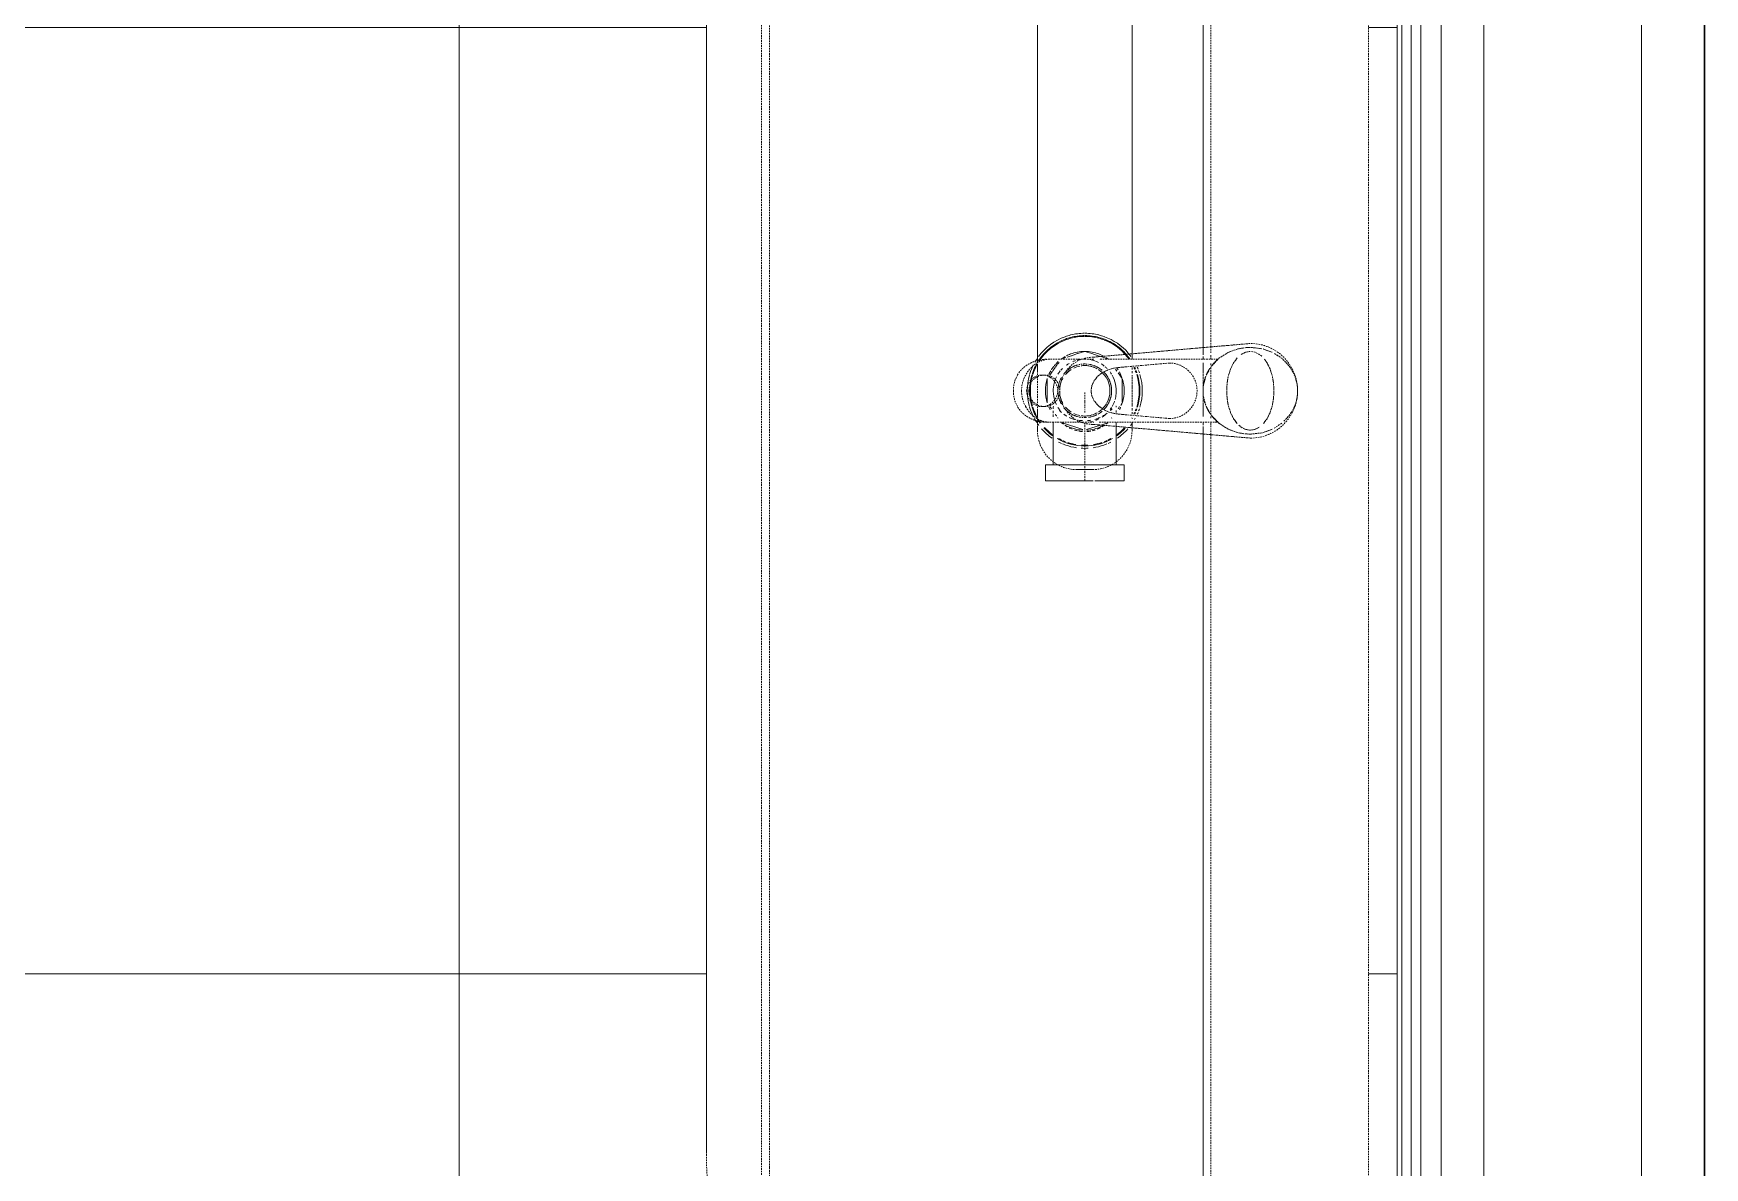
# Model space of a CAD drawing. Header units: millimetres. Extents: x -10915 to 62537, y -37640 to 44223.
# Drawn here: x 40525 to 41585, y 13695 to 14414 of the extents above; entities that cross this region are included whole.
import ezdxf

# ---------------------------------------------------------------- set-up
doc = ezdxf.new("R2010")
doc.units = ezdxf.units.MM
doc.linetypes.add('200_ШТРИХ_ш1п0_6_', pattern=[1.6, 1, -0.6])
for name, color, linetype, lineweight in [('Перекрытие штриховка', 7, 'Continuous', 18), ('Сантехника', 7, 'Continuous', 18), ('Стены внутренние', 7, 'Continuous', 18), ('Стены несущие', 7, 'Continuous', 30), ('Стены отделка', 7, 'Continuous', 30), ('Стены штриховка', 7, 'Continuous', 9)]:
    doc.layers.add(name, color=color, linetype=linetype, lineweight=lineweight)

# ---------------------------------------------------------------- blocks, each defined once
blk = doc.blocks.new('ADSK_Умывальник с 3 смесителемями - Умывальник 2-6172343-План полов 4-го этажа')
at = {"layer": 'Сантехника', "linetype": '200_ШТРИХ_ш1п0_6_'}
for p, q in [((1112.5, 0), (-1112.5, 0)), ((27.4, -105), (472.6, -105)), ((527.4, -105), (1052.5, -105)), ((476.6, -150), (23.4, -150)), ((525, -150), (523.4, -150)), ((550, -185), (550, -175)), ((17.8, -210), (482.2, -210)), ((517.8, -210), (525, -210)), ((992.5, -380), (-992.5, -380)), ((-982.5, -420), (982.5, -420))]:
    blk.add_line(p, q, dxfattribs=at)
at = {"layer": 'Сантехника', "color": 251, "linetype": '200_ШТРИХ_ш1п0_6_', "true_color": 0x666666}
for p, q in [((-1112.5, 0), (1112.5, 0)), ((472.6, -105), (27.4, -105)), ((27.4, -105), (472.6, -105)), ((472.2, -100), (27.8, -100)), ((472.6, -105), (477.2, -105)), ((478.3, -105), (480, -105)), ((520, -105), (521.7, -105)), ((522.7, -105), (527.4, -105)), ((1052.5, -105), (527.4, -105)), ((527.4, -105), (1052.5, -105)), ((701.7, -100), (527.8, -100)), ((1057.5, -100), (702.6, -100)), ((480.2, -150), (476.6, -150)), ((486.5, -150), (485.3, -150)), ((488.9, -150), (487.5, -150)), ((510, -150), (490, -150)), ((512.5, -150), (511.1, -150)), ((514.7, -150), (513.5, -150)), ((523.4, -150), (519.8, -150)), ((483.2, -210), (485, -210)), ((485, -210), (487.3, -210)), ((487.4, -210), (490, -210)), ((490.7, -210), (509.3, -210)), ((510, -210), (512.6, -210)), ((512.7, -210), (515, -210)), ((515, -210), (516.8, -210)), ((-992.5, -380), (992.5, -380)), ((992.5, -380), (-992.5, -380)), ((-997.5, -385), (997.5, -385)), ((982.5, -420), (-982.5, -420))]:
    blk.add_line(p, q, dxfattribs=at)
at = {"layer": 'Сантехника', "color": 253, "linetype": '200_ШТРИХ_ш1п0_6_', "true_color": 0xa3a3a3}
for p, q in [((509.6, -61.1), (513.7, -62.5)), ((513.9, -62.5), (517.7, -64.4)), ((517.7, -64.4), (520.8, -66.7)), ((523.1, -69.3), (524.5, -72.1)), ((524.5, -72.1), (525, -75)), ((513.7, -87.5), (509.6, -88.9)), ((476, -100), (472.2, -100)), ((477.2, -105), (472.6, -105)), ((472.6, -105), (477.2, -105)), ((480, -100), (476.9, -100)), ((480, -105), (478.3, -105)), ((478.3, -105), (480, -105)), ((482.3, -105), (483.5, -105)), ((483.8, -105), (485.5, -105)), ((485.6, -105), (487.6, -105)), ((487.7, -105), (490, -105)), ((490, -105), (510, -105)), ((510, -105), (512.3, -105)), ((512.4, -105), (514.4, -105)), ((514.5, -105), (516.2, -105)), ((523.1, -100), (520, -100)), ((521.7, -105), (520, -105)), ((520, -105), (521.7, -105)), ((527.4, -105), (522.7, -105)), ((522.7, -105), (527.4, -105)), ((527.8, -100), (524, -100)), ((23.4, -150), (476.6, -150)), ((523.4, -150), (525, -150)), ((550, -175), (550, -185)), ((482.2, -210), (17.8, -210)), ((525, -210), (517.8, -210))]:
    blk.add_line(p, q, dxfattribs=at)
at = {"layer": 'Сантехника', "color": 9, "linetype": '200_ШТРИХ_ш1п0_6_', "true_color": 0xc7c7c7}
for p, q in [((513.7, -62.5), (509.6, -61.1)), ((509.6, -88.9), (513.7, -87.5)), ((483.8, -100), (482.3, -100)), ((483.5, -105), (482.3, -105)), ((482.3, -105), (483.5, -105)), ((485.5, -105), (483.8, -105)), ((483.8, -105), (485.5, -105)), ((515.1, -100), (484.9, -100)), ((487.6, -105), (485.6, -105)), ((485.6, -105), (487.6, -105)), ((490, -105), (487.7, -105)), ((487.7, -105), (490, -105)), ((510, -105), (490, -105)), ((490, -105), (510, -105)), ((512.3, -105), (510, -105)), ((510, -105), (512.3, -105)), ((514.4, -105), (512.4, -105)), ((512.4, -105), (514.4, -105)), ((516.2, -105), (514.5, -105)), ((514.5, -105), (516.2, -105)), ((517.4, -100), (516.2, -100)), ((476.6, -150), (480.2, -150)), ((485.3, -150), (486.5, -150)), ((487.5, -150), (488.9, -150)), ((490, -150), (510, -150)), ((511.1, -150), (512.5, -150)), ((513.5, -150), (514.7, -150)), ((519.8, -150), (523.4, -150)), ((535, -180), (557, -180)), ((485, -210), (483.2, -210)), ((487.3, -210), (485, -210)), ((490, -210), (487.4, -210)), ((509.3, -210), (490.7, -210)), ((512.6, -210), (510, -210)), ((515, -210), (512.7, -210)), ((516.8, -210), (515, -210))]:
    blk.add_line(p, q, dxfattribs=at)
at = {"layer": 'Сантехника', "color": 254, "linetype": '200_ШТРИХ_ш1п0_6_', "true_color": 0xdddddd}
for p, q in [((501.1, -180), (506.7, -180)), ((507, -180), (509.8, -180)), ((510, -180), (511.9, -180)), ((512.8, -180), (514.2, -180))]:
    blk.add_line(p, q, dxfattribs=at)
at = {"layer": 'Сантехника', "color": 254, "linetype": '200_ШТРИХ_ш1п0_6_', "true_color": 0xeaeaea}
blk.add_line((520.3, -180), (535, -180), dxfattribs=at)
at = {"layer": 'Сантехника', "color": 253, "linetype": '200_ШТРИХ_ш1п0_6_', "true_color": 0xa3a3a3, "flags": 128}
for points in [[(480, -66), (482.3, -64.4), (486.1, -62.5), (490.4, -61.1)], [(490.9, -61), (495.1, -60.3), (500, -60), (504.9, -60.3), (509.1, -61)], [(475, -74.3), (475.5, -72.1), (476.9, -69.3), (478.1, -67.8)], [(476.9, -80.7), (475.5, -77.9), (475, -75)], [(490.4, -88.9), (486.1, -87.5), (482.3, -85.6), (479.2, -83.3)], [(520.8, -83.3), (517.7, -85.6), (513.9, -87.5)], [(525, -75.3), (524.5, -77.9), (523.1, -80.7), (521.9, -82.2)], [(509.1, -89), (504.9, -89.7), (500, -90), (495.1, -89.7), (490.9, -89)]]:
    blk.add_lwpolyline(points, dxfattribs=at)
at = {"layer": 'Сантехника', "color": 9, "linetype": '200_ШТРИХ_ш1п0_6_', "true_color": 0xc7c7c7, "flags": 128}
for points in [[(490.4, -61.1), (486.1, -62.5), (482.3, -64.4), (480, -66)], [(509.1, -61), (504.9, -60.3), (500, -60), (495.1, -60.3), (490.9, -61)], [(520.8, -66.7), (517.7, -64.4), (513.9, -62.5)], [(478.1, -67.8), (476.9, -69.3), (475.5, -72.1), (475, -74.3)], [(525, -75), (524.5, -72.1), (523.1, -69.3)], [(475, -75), (475.5, -77.9), (476.9, -80.7)], [(479.2, -83.3), (482.3, -85.6), (486.1, -87.5), (490.4, -88.9)], [(513.9, -87.5), (517.7, -85.6), (520.8, -83.3)], [(521.9, -82.2), (523.1, -80.7), (524.5, -77.9), (525, -75.3)], [(490.9, -89), (495.1, -89.7), (500, -90), (504.9, -89.7), (509.1, -89)]]:
    blk.add_lwpolyline(points, dxfattribs=at)
at = {"layer": 'Сантехника', "color": 253, "linetype": '200_ШТРИХ_ш1п0_6_', "true_color": 0xa3a3a3}
for centre, radius, start, end in [((525, -175), 25, 360, 90), ((500, -180), 17, 140.7302, 145.9371), ((500, -180), 17, 120, 133.0871), ((500, -180), 17, 108.0616, 117.1547), ((500, -180), 17, 75, 105), ((500, -180), 17, 62.8346, 71.9223), ((500, -180), 17, 46.9116, 60), ((500, -180), 17, 34.0554, 39.2393), ((500, -180), 17, 174.8789, 180), ((500, -180), 17, 180, 191.8653), ((500, -180), 17, 165, 170.2821), ((500, -180), 17, 150.6816, 161.7644), ((500, -180), 17, 18.2269, 29.3088), ((500, -180), 17, 9.7114, 15), ((500, -180), 17, 348.1317, 360), ((500, -180), 17, 0, 5.1183), ((500, -180), 17, 196.242, 208.4737), ((500, -180), 17, 211.7093, 221.5239), ((500, -180), 17, 318.4819, 328.2898), ((500, -180), 17, 331.5326, 343.7639), ((525, -185), 25, 270, 0), ((500, -180), 17, 221.694, 230.8734), ((500, -180), 17, 241.8489, 298.1574), ((500, -180), 17, 309.1266, 318.306)]:
    blk.add_arc(centre, radius, start, end, dxfattribs=at)
at = {"layer": 'Сантехника', "linetype": '200_ШТРИХ_ш1п0_6_'}
for centre, radius, start, end in [((525, -175), 25, 360, 90), ((525, -185), 25, 270, 360), ((982.5, -190), 230, 270, 360), ((992.5, -260), 120, 270, 0)]:
    blk.add_arc(centre, radius, start, end, dxfattribs=at)
at = {"layer": 'Сантехника', "color": 9, "linetype": '200_ШТРИХ_ш1п0_6_', "true_color": 0xc7c7c7}
for start, end in [(140.7302, 145.9371), (34.0554, 39.2393), (174.8789, 180), (180, 191.8653), (165, 170.2821), (150.6816, 161.7644), (18.2269, 29.3088), (9.7114, 15), (348.1317, 360), (0, 5.1183), (196.242, 208.4737), (211.7093, 221.5239), (318.4819, 328.2898), (331.5326, 343.7639), (221.694, 230.8734), (309.1266, 318.306)]:
    blk.add_arc((500, -180), 17, start, end, dxfattribs=at)
at = {"layer": 'Сантехника', "color": 251, "linetype": '200_ШТРИХ_ш1п0_6_', "true_color": 0x666666}
for centre, radius, start, end in [((500, -180), 17, 120, 133.0871), ((500, -180), 17, 108.0616, 117.1547), ((500, -180), 17, 75, 105), ((500, -180), 17, 62.8346, 71.9223), ((500, -180), 17, 46.9116, 60), ((982.5, -190), 230, 270, 0), ((500, -180), 17, 241.8489, 298.1574), ((992.5, -260), 120, 270, 286.007), ((992.5, -260), 120, 270, 283.5045)]:
    blk.add_arc(centre, radius, start, end, dxfattribs=at)
blk = doc.blocks.new('Влж_Сифон бутылочный - Сифон для умывальника-V13-План полов 4-го этажа')
at = {"layer": 'Сантехника', "color": 253, "lineweight": 9, "true_color": 0xa3a3a3}
for p, q in [((-11.4, 21.1), (-7.7, 23.8)), ((-7.3, 23.8), (7.3, 23.8)), ((7.7, 23.8), (9.1, 22.8)), ((10, 22.1), (11.4, 21.1)), ((47, 21), (47, 23.8)), ((57, 20.3), (57, 23.8)), ((-21.7, 10.2), (-21.1, 12)), ((-21.1, 12.1), (-20.2, 14.7)), ((-13.7, 19.4), (-12.5, 20.3)), ((20.2, 14.7), (20.7, 13.3)), ((20.7, 13.3), (21.7, 10.2)), ((27.8, 20), (22.6, 20)), ((47, 19.9), (47, 18.9)), ((47, 18.9), (47, 15.1)), ((47, 14.1), (47, 7.9)), ((57, 6.3), (57, 20.2)), ((47, 7.7), (47, 5.4)), ((47, 5), (47, 0)), ((57, 0), (57, 5.4)), ((47, 0), (47, -5)), ((47, -5.4), (47, -7.7)), ((47, -7.9), (47, -14.1)), ((57, -20.2), (57, 0)), ((-16.8, -17.2), (-18, -16.3)), ((-15, -18.5), (-16.6, -17.4)), ((-12.7, -20.2), (-14.7, -18.7)), ((-10, -22.1), (-12.4, -20.4)), ((11.5, -21.1), (10, -22.1)), ((20.2, -20), (27.8, -20)), ((47, -15.1), (47, -19)), ((47, -19), (47, -19.9)), ((47, -23.8), (47, -21)), ((57, -23.8), (57, -20.8)), ((7.7, -23.8), (-7.7, -23.8))]:
    blk.add_line(p, q, dxfattribs=at)
at = {"layer": 'Сантехника', "color": 251, "lineweight": 9, "true_color": 0x666666}
for p, q in [((57, 25), (47, 25)), ((47, 18.4), (47, 25)), ((57, 6.3), (57, 25)), ((47, 20), (27.8, 20)), ((47, 5.2), (47, 18.3)), ((-25, 0.1), (-23.6, 4.4)), ((-23.6, 4.5), (-22.2, 8.5)), ((-22.2, 8.6), (-21.7, 10.2)), ((21.7, 10), (24.6, 1.2)), ((47, 0), (47, 4.8)), ((57, 0), (57, 5.4)), ((-23.6, -4.4), (-25, -0.1)), ((-22.2, -8.5), (-23.6, -4.5)), ((-21.3, -11.2), (-22.2, -8.6)), ((24.6, -1.2), (20.2, -14.7)), ((47, -4.8), (47, 0)), ((47, -18.4), (47, -5.2)), ((57, -25), (57, 0)), ((-20.2, -14.7), (-21.1, -12.1)), ((27.8, -20), (47, -20)), ((47, -25), (47, -18.5)), ((47, -25), (57, -25))]:
    blk.add_line(p, q, dxfattribs=at)
at = {"layer": 'Сантехника', "color": 9, "lineweight": 9, "true_color": 0xc7c7c7}
for p, q in [((13.7, 20), (12.5, 20)), ((22.6, 20), (20.2, 20)), ((47, 7.7), (47, 14.2)), ((47, 14.1), (47, 7.9)), ((47, 7.7), (47, 5.4)), ((47, 5.2), (47, 7.4)), ((47, 3.9), (47, 0)), ((47, 0), (47, 3.8)), ((47, 0), (47, -3.9)), ((47, -3.8), (47, 0)), ((47, -7.4), (47, -5.2)), ((47, -5.4), (47, -7.7)), ((47, -14.2), (47, -7.7)), ((47, -7.9), (47, -14.1)), ((10.4, -20), (11.5, -20)), ((12.7, -20), (14.2, -20)), ((15, -20), (16.6, -20))]:
    blk.add_line(p, q, dxfattribs=at)
at = {"layer": 'Сантехника', "color": 253, "lineweight": 9, "true_color": 0xa3a3a3}
for radius, start, end in [(36.5, 112.0557, 114.0955), (35, 113.0643, 115.1432), (36.5, 108.1765, 110.5148), (35, 109.0184, 111.4037), (36.5, 73.5616, 106.4384), (35, 72.8571, 107.1429), (36.5, 69.4818, 71.8232), (35, 68.5928, 70.9812), (36.5, 65.9019, 67.9411), (35, 64.8541, 66.9325), (36.5, 131.0041, 160.0432), (35, 132.846, 159.2023), (34.5, 133.4523, 158.9255), (36.5, 126.6856, 131.0041), (35, 125.2754, 132.846), (36.5, 52.7698, 56.0533), (34.5, 36.2731, 46.5477), (35, 34.4596, 47.154), (36.5, 34.6327, 48.5757), (36.5, 160.2398, 165.7894), (35, 159.3929, 165.1995), (34.5, 159.1141, 165.0053), (16, 121.1091, 135), (16, 121.1091, 135), (16, 60.3487, 119.6513), (16, 60.3487, 119.6513), (16, 45, 58.8797), (16, 45, 58.8797), (35, 0, 30), (36.5, 23.9701, 26.9715), (36.5, 19.3296, 22.6507), (36.5, 8.3734, 19.2958), (36.5, 172.7672, 179.6985), (36.5, 166.0274, 172.4962), (35, 172.4573, 179.7097), (35, 165.4286, 172.197), (34.5, 172.3552, 179.7135), (34.5, 165.2315, 172.0986), (25, 169.2207, 179.8157), (25, 159.1761, 169.068), (25, 155.1316, 159.0394), (25, 2.8302, 24.5465), (35, 330, 0), (36.5, 360, 3.5072), (36.5, 356.4928, 360), (36.5, 180.3015, 187.2328), (36.5, 187.5038, 193.9726), (36.5, 194.2106, 199.7602), (35, 180.2903, 187.5427), (35, 187.803, 194.5714), (34.5, 180.2865, 187.6448), (34.5, 187.9014, 194.7685), (35, 194.8005, 200.6071), (34.5, 194.9947, 200.8859), (25, 180.1843, 190.7793), (25, 190.932, 200.8239), (25, 200.9606, 207.5484), (25, 330.2247, 357.1698), (36.5, 340.7042, 351.6266), (36.5, 199.9568, 233.3144), (35, 200.7977, 236.2162), (34.5, 201.0745, 237.1714), (25, 209.7753, 216), (25, 324, 327.5213), (34.5, 312.3468, 323.7269), (35, 312.1183, 325.5404), (36.5, 311.4243, 325.3673), (36.5, 333.0285, 336.0299), (36.5, 337.3493, 340.6704), (36.5, 236.3849, 240), (35, 241.0975, 244.2364), (35, 244.3208, 248.188), (35, 291.813, 295.6796), (35, 295.764, 298.9027), (35, 299.767, 300), (36.5, 298.5437, 300), (35, 301.2117, 306.0009), (36.5, 300, 303.6151), (34.5, 302.371, 305.5963), (36.5, 303.9467, 307.2302), (36.5, 243.1785, 245.2808), (36.5, 245.3162, 249.0751), (36.5, 249.1617, 253.5616), (35, 248.3307, 252.8571), (36.5, 254.0839, 285.9165), (35, 253.6252, 286.3755), (35, 287.1429, 291.6701), (36.5, 286.4384, 290.8391), (36.5, 290.9258, 294.6841), (36.5, 294.7195, 296.8215)]:
    blk.add_arc((0, 0), radius, start, end, dxfattribs=at)
at = {"layer": 'Сантехника', "color": 9, "lineweight": 9, "true_color": 0xc7c7c7}
for radius, start, end in [(36.5, 112.0557, 114.0955), (35, 113.0643, 115.1432), (36.5, 108.1765, 110.5148), (35, 109.0184, 111.4037), (34.5, 109.2955, 111.6963), (36.5, 73.5616, 106.4384), (35, 72.8571, 107.1429), (34.5, 72.6252, 107.3748), (36.5, 69.4818, 71.8232), (35, 68.5928, 70.9812), (34.5, 68.3002, 70.7041), (36.5, 65.9019, 67.9411), (35, 64.8541, 66.9325), (36.5, 60, 61.4563), (35, 142.5704, 159.2023), (35, 132.846, 142.055), (36.5, 126.6856, 131.0041), (35, 125.2754, 132.846), (34.5, 125.9029, 133.4523), (34.5, 113.3963, 115.4881), (25, 121.8323, 125.3434), (25, 108, 118.4638), (25, 72.8818, 107.1103), (25, 67.9709, 72), (25, 61.5354, 65.4492), (34.5, 64.5092, 66.6005), (35, 60, 60.233), (36.5, 52.7698, 56.0533), (35, 37.4296, 47.154), (35, 159.3929, 165.1995), (25, 150.5505, 155.1316), (25, 144, 147.4115), (16, 137.8936, 147.0975), (16, 137.8936, 147.0975), (20, 121.8198, 126.5994), (17, 121.5327, 133.2846), (20, 84.8768, 119.6513), (17, 60.9104, 119.0789), (20, 73.8384, 84.3812), (20, 60.3487, 70.7918), (17, 46.7143, 58.4673), (20, 53.3997, 58.1802), (16, 32.8879, 42.1033), (16, 32.8879, 42.1033), (25, 32.5989, 36), (25, 24.8684, 29.7753), (34.5, 25.097, 28.6944), (34.5, 20.7259, 23.8542), (36.5, 23.9701, 26.9715), (34.5, 9.3157, 18.1989), (36.5, 19.3296, 22.6507), (36.5, 8.3734, 19.2958), (35, 172.5704, 179.7097), (35, 165.4286, 172.197), (16, 171.0276, 180), (16, 171.0276, 180), (16, 180, 188.4979), (16, 180, 188.4979), (16, 161.854, 168.7809), (16, 161.854, 168.7809), (16, 150.3487, 160.741), (16, 150.3487, 160.741), (16, 19.2422, 29.6513), (16, 19.2422, 29.6513), (16, 11.2099, 18.134), (16, 11.2099, 18.134), (16, 360, 8.9671), (16, 360, 8.9671), (16, 351.4972, 360), (16, 351.4972, 360), (34.5, 360, 3.2884), (34.5, 356.7116, 360), (36.5, 360, 3.5072), (36.5, 356.4928, 360), (35, 180.2903, 187.4296), (35, 187.803, 194.5714), (35, 195, 200.6071), (20, 209.6513, 215.7808), (16, 190.9075, 205.8051), (16, 190.9075, 205.8051), (16, 212.3097, 225), (16, 212.3097, 229.7335), (16, 310.2649, 327.7011), (16, 315, 327.7011), (16, 334.1893, 349.1003), (16, 334.1893, 349.1003), (34.5, 341.8011, 350.6843), (36.5, 340.7042, 351.6266), (35, 200.7977, 236.2162), (25, 222.3354, 225.8863), (25, 226.5444, 231.1755), (25, 231.9718, 237.7289), (20, 225, 229.4578), (20, 231.0682, 238.1802), (16, 225, 229.7335), (20, 244.0817, 275.1232), (16, 240.3487, 248.7014), (16, 240.3487, 248.7014), (16, 249.5802, 268.6472), (16, 249.5802, 268.6472), (17, 258.75, 281.25), (16, 271.3528, 290.4182), (16, 271.3528, 290.4182), (20, 275.6188, 295.9234), (16, 291.2968, 299.6513), (16, 291.2968, 299.6513), (16, 310.2649, 315), (20, 301.8198, 308.9332), (34.5, 331.3056, 334.903), (34.5, 336.1458, 339.2741), (36.5, 333.0285, 336.0299), (36.5, 337.3493, 340.6704), (34.5, 240.7247, 243.8926), (35, 241.0975, 244.2364), (35, 244.3208, 248.188), (34.5, 243.9932, 247.896), (25, 239.8226, 245.4492), (25, 252, 288), (25, 294.5508, 298.7316), (34.5, 292.105, 296.0073), (35, 291.813, 295.6796), (34.5, 296.1078, 299.2755), (35, 295.764, 298.9027), (35, 299.767, 300), (36.5, 298.5437, 300), (35, 301.2117, 306.0009), (35, 312.1183, 322.5704), (36.5, 243.1785, 245.2808), (36.5, 245.3162, 249.0751), (36.5, 249.1617, 253.5616), (34.5, 248.0572, 252.6252), (35, 248.3307, 252.8571), (36.5, 254.0839, 285.9165), (35, 253.6252, 286.3755), (34.5, 253.4742, 286.5265), (34.5, 287.3748, 291.9437), (35, 287.1429, 291.6701), (36.5, 286.4384, 290.8391), (36.5, 290.9258, 294.6841), (36.5, 294.7195, 296.8215)]:
    blk.add_arc((0, 0), radius, start, end, dxfattribs=at)
at = {"layer": 'Сантехника', "color": 254, "lineweight": 9, "true_color": 0xdddddd}
for radius, start, end in [(35, 113.0643, 115.1432), (35, 109.0184, 111.4037), (35, 72.8571, 107.1429), (35, 68.5928, 70.9812), (35, 64.8541, 66.9325), (36.5, 60, 61.4563), (35, 125.2754, 132.846), (35, 60, 60.233), (20, 141.75, 148.9142), (20, 135, 139.8579), (17, 139.7865, 150.3487), (20, 121.8198, 126.5994), (20, 84.8768, 119.6513), (20, 73.8384, 84.3812), (20, 60.3487, 70.7918), (20, 53.3997, 58.1802), (17, 29.6513, 40.1993), (20, 33.3119, 45), (35, 24.8179, 28.2677), (35, 20.3801, 23.5561), (35, 15, 17.9629), (20, 165.9995, 170.8994), (20, 161.6106, 165.3506), (20, 154.1479, 159.7706), (17, 166.5327, 171.9307), (17, 153.1671, 166.0953), (17, 13.8925, 26.8209), (17, 8.0611, 13.4673), (20, 20.249, 25.8473), (20, 9.099, 14.0996), (35, 9.0823, 14.7387), (35, 360, 3.3426), (35, 356.6574, 360), (20, 188.4945, 194.0005), (20, 196.776, 202.2603), (20, 209.6513, 215.7808), (17, 193.4673, 208.2271), (17, 210.0231, 219.489), (17, 320.5207, 329.9746), (17, 331.7694, 346.5327), (20, 345.9004, 351.5067), (35, 342.0371, 350.9177), (20, 225, 229.4578), (20, 231.0682, 238.1802), (17, 225.5256, 230.7911), (20, 244.0817, 275.1232), (17, 240.4977, 247.5), (17, 249.8245, 255.2475), (20, 275.6188, 295.9234), (17, 284.7525, 290.1751), (17, 290.425, 299.5091), (20, 301.8198, 308.9332), (17, 309.2084, 314.4744), (35, 331.7323, 335.1821), (35, 336.4439, 339.6199), (35, 241.0975, 244.2364), (35, 244.3208, 247.4296), (35, 292.5704, 295.6796), (35, 295.764, 298.9027), (35, 248.3307, 252.8571), (35, 253.6252, 286.3755), (35, 287.1429, 291.6701)]:
    blk.add_arc((0, 0), radius, start, end, dxfattribs=at)
at = {"layer": 'Сантехника', "color": 251, "lineweight": 9, "true_color": 0x666666}
for radius, start, end in [(36.5, 131.0041, 160.0432), (35, 132.846, 159.2023), (35, 34.4596, 47.154), (36.5, 34.6327, 48.5757), (36.5, 160.2398, 165.7894), (35, 159.3929, 165.1995), (35, 360, 30), (36.5, 172.7672, 179.6985), (36.5, 166.0274, 172.4962), (35, 172.4573, 179.7097), (35, 165.4286, 172.197), (35, 330, 360), (36.5, 180.3015, 187.2328), (36.5, 187.5038, 193.9726), (36.5, 194.2106, 199.7602), (35, 180.2903, 187.5427), (35, 187.803, 194.5714), (35, 194.8005, 200.6071), (36.5, 199.9568, 233.3144), (35, 200.7977, 236.2162), (35, 312.1183, 325.5404), (36.5, 311.4243, 325.3673), (36.5, 236.3849, 240), (35, 301.2117, 306.0009), (36.5, 300, 303.6151), (36.5, 303.9467, 307.2302)]:
    blk.add_arc((0, 0), radius, start, end, dxfattribs=at)
at = {"layer": 'Сантехника', "color": 7, "lineweight": 9, "true_color": 0xf2f2f2}
for radius, start, end in [(34.5, 59.7682, 60), (35, 60, 60.233)]:
    blk.add_arc((0, 0), radius, start, end, dxfattribs=at)
at = {"layer": 'Сантехника', "color": 254, "lineweight": 9, "true_color": 0xeaeaea}
for radius, start, end in [(20, 141.75, 148.9142), (20, 135, 139.8579), (20, 33.3119, 45), (20, 165.9995, 170.8994), (20, 161.6106, 165.3506), (20, 154.1479, 159.7706), (20, 20.249, 25.8473), (20, 9.099, 14.0996), (20, 188.4945, 194.0005), (20, 196.776, 202.2603), (20, 345.9004, 351.5067), (17, 222.049, 225), (17, 315, 317.951), (34.5, 300, 300.2318), (35, 299.767, 300)]:
    blk.add_arc((0, 0), radius, start, end, dxfattribs=at)
at = {"layer": 'Сантехника', "color": 9, "lineweight": 9, "true_color": 0xc7c7c7}
for points, knots in [([(10.4, 20), (10.3, 20), (9.9, 20), (9.7, 19.9), (9.7, 19.8)], [0.51500496, 0.51500496, 0.51500496, 0.51500496, 0.52777778, 0.55555556, 0.55555556, 0.55555556, 0.55555556]), ([(11.4, 17.4), (11.4, 17.4), (11.5, 17.3), (11.7, 17), (12, 16.7), (12.3, 16.4), (12.4, 16.2)], [0.67013889, 0.67013889, 0.67013889, 0.67013889, 0.67361111, 0.68055556, 0.69444444, 0.7053972, 0.7053972, 0.7053972, 0.7053972]), ([(22.8, 11.1), (22.6, 11.4), (22.3, 11.8), (22.1, 12.2), (22, 12.4)], [0.17914616, 0.17914616, 0.17914616, 0.17914616, 0.19444444, 0.20372396, 0.20372396, 0.20372396, 0.20372396]), ([(24.4, 7.9), (24.3, 8.3), (24, 8.9), (23.7, 9.5), (23.6, 9.8)], [0.12038913, 0.12038913, 0.12038913, 0.12038913, 0.13888889, 0.15364618, 0.15364618, 0.15364618, 0.15364618]), ([(25.4, 4.7), (25.3, 5), (25.2, 5.6), (25, 6.2), (24.9, 6.5)], [0.06886269, 0.06886269, 0.06886269, 0.06886269, 0.08333333, 0.09752758, 0.09752758, 0.09752758, 0.09752758]), ([(18.2, -6.2), (18.2, -6.3), (18.1, -6.7), (17.9, -7.4), (17.6, -8.2), (17.3, -9), (17, -9.5), (16.9, -9.8)], [0.09259967, 0.09259967, 0.09259967, 0.09259967, 0.09722222, 0.11111111, 0.125, 0.13888889, 0.15236335, 0.15236335, 0.15236335, 0.15236335]), ([(23.6, -9.8), (23.7, -9.5), (24, -8.9), (24.3, -8.3), (24.4, -7.9)], [0.84635382, 0.84635382, 0.84635382, 0.84635382, 0.86111111, 0.87961087, 0.87961087, 0.87961087, 0.87961087]), ([(24.9, -6.5), (25, -6.2), (25.2, -5.6), (25.3, -5), (25.4, -4.7)], [0.90247242, 0.90247242, 0.90247242, 0.90247242, 0.91666667, 0.93113731, 0.93113731, 0.93113731, 0.93113731]), ([(9.7, -19.8), (9.7, -19.9), (9.9, -20), (10.3, -20), (10.4, -20)], [0.44444444, 0.44444444, 0.44444444, 0.44444444, 0.47222222, 0.48499504, 0.48499504, 0.48499504, 0.48499504]), ([(13.8, -14.7), (13.5, -15), (13.1, -15.5), (12.7, -16), (12.5, -16.1)], [0.25423014, 0.25423014, 0.25423014, 0.25423014, 0.27777778, 0.29166667, 0.29166667, 0.29166667, 0.29166667]), ([(16, -11.4), (15.9, -11.6), (15.7, -12), (15.3, -12.6), (15.1, -13), (15, -13.1), (14.9, -13.2)], [0.18351973, 0.18351973, 0.18351973, 0.18351973, 0.19444444, 0.20833333, 0.21527778, 0.2195806, 0.2195806, 0.2195806, 0.2195806]), ([(21.8, -12.6), (22, -12.4), (22.3, -11.9), (22.6, -11.4), (22.8, -11.1)], [0.79166667, 0.79166667, 0.79166667, 0.79166667, 0.80555556, 0.82085384, 0.82085384, 0.82085384, 0.82085384])]:
    blk.add_open_spline(points, degree=3, knots=knots, dxfattribs=at)
at = {"layer": 'Сантехника', "color": 254, "lineweight": 9, "true_color": 0xdddddd}
for points, knots in [([(14.9, 13.3), (14.9, 13.2), (15.1, 13), (15.3, 12.6), (15.7, 12), (15.9, 11.6), (16, 11.4)], [0.77777778, 0.77777778, 0.77777778, 0.77777778, 0.78472222, 0.79166667, 0.80555556, 0.81722618, 0.81722618, 0.81722618, 0.81722618]), ([(16.9, 9.8), (17, 9.6), (17.2, 9.1), (17.4, 8.6), (17.5, 8.5)], [0.84628236, 0.84628236, 0.84628236, 0.84628236, 0.86111111, 0.8704809, 0.8704809, 0.8704809, 0.8704809]), ([(17.9, 7.4), (18, 7.1), (18.1, 6.7), (18.2, 6.3), (18.2, 6.3)], [0.88888889, 0.88888889, 0.88888889, 0.88888889, 0.90277778, 0.90665948, 0.90665948, 0.90665948, 0.90665948]), ([(14.9, -18.5), (15.2, -18.4), (15.6, -18.1), (16.1, -17.9), (16.1, -17.9)], [0.61366787, 0.61366787, 0.61366787, 0.61366787, 0.63888889, 0.64331345, 0.64331345, 0.64331345, 0.64331345])]:
    blk.add_open_spline(points, degree=3, knots=knots, dxfattribs=at)
at = {"layer": 'Сантехника', "color": 254, "lineweight": 9, "true_color": 0xeaeaea}
for points in [[(17.3, 17), (17.2, 17.1), (17.2, 17.2), (17.1, 17.2)], [(18.7, 3.8), (18.8, 3.1), (18.9, 2.3), (19, 1.5)], [(19, -1.3), (18.9, -2.2), (18.8, -3), (18.7, -3.8)]]:
    blk.add_open_spline(points, degree=3, dxfattribs=at)
blk.add_open_spline([(17.5, 8.5), (17.5, 8.4), (17.6, 8), (17.8, 7.6), (17.9, 7.4)], degree=3, knots=[0.8704809, 0.8704809, 0.8704809, 0.8704809, 0.875, 0.88888889, 0.88888889, 0.88888889, 0.88888889], dxfattribs=at)
at = {"layer": 'Сантехника', "color": 9, "lineweight": 9, "true_color": 0xc7c7c7}
for points in [[(25.9, 1.4), (25.8, 2.2), (25.7, 3), (25.5, 3.8)], [(25.5, -3.8), (25.7, -3), (25.8, -2.2), (25.9, -1.4)]]:
    blk.add_open_spline(points, degree=3, dxfattribs=at)
at = {"layer": 'Сантехника', "color": 254, "lineweight": 9, "true_color": 0xdddddd}
blk.add_open_spline([(17.1, -17.2), (17.2, -17.2), (17.2, -17.1), (17.3, -17)], degree=3, dxfattribs=at)
blk = doc.blocks.new('Влж_Смеситель - Смеситель для умывальника-V14-План полов 4-го этажа')
at = {"layer": 'Сантехника', "color": 251, "linetype": '200_ШТРИХ_ш1п0_6_', "true_color": 0x666666}
for p, q in [((1.7, 29.9), (-1.7, 29.9)), ((6.3, 29.2), (4.9, 29.5)), ((-24.4, 13.9), (-26.5, 8.1)), ((23.8, 15.1), (20.6, 19.9)), ((26.6, 7.8), (24.4, 13.9)), ((-26.7, 7.2), (-27.5, 0.3)), ((27.5, 0), (26.7, 7.2)), ((-21.3, -99.6), (-30, 0)), ((-27.5, 0), (-27.3, -3.3)), ((-27.2, -4), (-26.7, -7.2)), ((30, 0), (21.3, -99.6)), ((26.7, -7.2), (27.2, -4)), ((27.3, -3.3), (27.5, 0)), ((-20, -20.6), (-20, -95.8)), ((20, -95.8), (20, -20.6)), ((-15.5, -24.8), (-9.8, -28.1)), ((-9.1, -28.3), (-3.6, -29.7)), ((-3.3, -29.8), (3.3, -29.8)), ((3.6, -29.7), (9.1, -28.3)), ((9.8, -28.1), (15.5, -24.8)), ((-17.6, -51.4), (-15, -81)), ((15, -81), (17.6, -51.4)), ((-20, -99.3), (-20, -104.7)), ((-20, -104.9), (-20, -106.5)), ((20, -104.7), (20, -99.3)), ((20, -106.5), (20, -104.9))]:
    blk.add_line(p, q, dxfattribs=at)
at = {"layer": 'Сантехника', "color": 253, "linetype": '200_ШТРИХ_ш1п0_6_', "true_color": 0xa3a3a3}
for p, q in [((-1.7, 29.9), (1.7, 29.9)), ((4.9, 29.5), (6.3, 29.2)), ((-26.5, 8.1), (-24.4, 13.9)), ((20.6, 19.9), (23.8, 15.1)), ((24.4, 13.9), (26.6, 7.8)), ((-27.5, 0.3), (-26.7, 7.2)), ((26.7, 7.2), (27.5, 0)), ((-27.3, -3.3), (-27.5, 0)), ((-26.7, -7.2), (-27.2, -4)), ((27.2, -4), (26.7, -7.2)), ((27.5, 0), (27.3, -3.3)), ((20.6, -19.9), (15.7, -24.6)), ((-10, -27.9), (-15.5, -24.8)), ((-4, -29.7), (-9.1, -28.3)), ((2.2, -29.9), (-2.2, -29.9)), ((9.1, -28.3), (4, -29.7)), ((15.5, -24.8), (10, -27.9)), ((-10, -130.6), (-10, -132)), ((10, -132), (10, -130.6))]:
    blk.add_line(p, q, dxfattribs=at)
at = {"layer": 'Сантехника', "linetype": '200_ШТРИХ_ш1п0_6_'}
for p, q in [((-30, 0), (-21.3, -99.6)), ((21.3, -99.6), (30, 0)), ((-15, -81), (-17.6, -51.4)), ((17.6, -51.4), (15, -81)), ((-20, -106.5), (-20, -127.2)), ((20, -127.2), (20, -106.5)), ((-20, -127.2), (-20, -128.9)), ((20, -128.9), (20, -127.2))]:
    blk.add_line(p, q, dxfattribs=at)
at = {"layer": 'Сантехника', "color": 9, "linetype": '200_ШТРИХ_ш1п0_6_', "true_color": 0xc7c7c7}
for p, q in [((20.6, -19.8), (20.6, -19.9)), ((-2.2, -29.9), (-3.3, -29.8)), ((3.3, -29.8), (2.2, -29.9))]:
    blk.add_line(p, q, dxfattribs=at)
at = {"layer": 'Сантехника', "color": 251, "linetype": '200_ШТРИХ_ш1п0_6_', "true_color": 0x666666, "flags": 128}
for points in [[(-19.3, 21.3), (-20.6, 19.9), (-23.6, 15.4)], [(-13.5, 26.2), (-15.6, 24.7), (-19, 21.7)], [(-4.9, 29.5), (-9.8, 28.1), (-13, 26.4)], [(-4.9, 29.5), (-3.3, 29.8), (-1.7, 29.9)], [(1.7, 29.9), (3.3, 29.8), (4.9, 29.5)], [(13.5, 26.2), (9.8, 28.1), (6.8, 29.1)], [(19.3, 21.3), (15.6, 24.7), (13.8, 26)], [(-26.6, -7.8), (-24.4, -13.9), (-20.6, -19.9), (-15.6, -24.7)], [(15.6, -24.7), (20.6, -19.9), (24.4, -13.9), (26.6, -7.8)], [(-15, -81), (-14.6, -85.4), (-13.5, -89.7), (-11.7, -93.5), (-9.4, -96.6), (-6.5, -99), (-3.3, -100.5), (0, -101), (3.3, -100.5), (6.5, -99), (9.3, -96.6), (11.7, -93.5), (13.5, -89.7), (14.6, -85.4), (15, -81)]]:
    blk.add_lwpolyline(points, dxfattribs=at)
at = {"layer": 'Сантехника', "color": 253, "linetype": '200_ШТРИХ_ш1п0_6_', "true_color": 0xa3a3a3, "flags": 128}
for points in [[(-23.6, 15.4), (-20.6, 19.9), (-19.3, 21.3)], [(-19, 21.7), (-15.6, 24.7), (-13.5, 26.2)], [(-13, 26.4), (-9.8, 28.1), (-4.9, 29.5)], [(6.8, 29.1), (9.8, 28.1), (13.5, 26.2)], [(13.8, 26), (15.6, 24.7), (19.3, 21.3)], [(-15.7, -24.6), (-20.6, -19.9), (-24.4, -13.9), (-26.6, -7.8)], [(26.6, -7.8), (24.4, -13.9), (20.6, -19.8)]]:
    blk.add_lwpolyline(points, dxfattribs=at)
at = {"layer": 'Сантехника', "linetype": '200_ШТРИХ_ш1п0_6_', "flags": 128}
for points in [[(-1.7, 29.9), (-3.3, 29.8), (-4.9, 29.5)], [(4.9, 29.5), (3.3, 29.8), (1.7, 29.9)], [(15, -81), (14.6, -85.4), (13.5, -89.7), (11.7, -93.5), (9.3, -96.6), (6.5, -99), (3.3, -100.5), (0, -101), (-3.3, -100.5), (-6.5, -99), (-9.4, -96.6), (-11.7, -93.5), (-13.5, -89.7), (-14.6, -85.4), (-15, -81)]]:
    blk.add_lwpolyline(points, dxfattribs=at)
at = {"layer": 'Сантехника', "linetype": '200_ШТРИХ_ш1п0_6_'}
for centre, radius, start, end in [((0, 0), 30, 360, 180), ((0, -51.4), 17.6, 0, 180), ((0, -99.6), 21.3, 180, 360)]:
    blk.add_arc(centre, radius, start, end, dxfattribs=at)
at = {"layer": 'Сантехника', "color": 251, "linetype": '200_ШТРИХ_ш1п0_6_', "true_color": 0x666666}
for centre, radius, start, end in [((0, 0), 30, 360, 180), ((0, -51.4), 17.6, 0, 180), ((0, -99.6), 21.3, 180, 0)]:
    blk.add_arc(centre, radius, start, end, dxfattribs=at)
for centre, major_axis, start_param, end_param in [((0, -132), (10, 0), 2.617994, 2.814359), ((0, -130.6), (10, 0), 2.617994, 2.796927), ((0, -132), (10, 0), 1.570796, 2.612473), ((0, -130.6), (10, 0), 1.618117, 2.589717), ((0, -132), (10, 0), 0.528893, 1.570796), ((0, -130.6), (10, 0), 0.551626, 1.523476), ((0, -130.6), (10, 0), 0.344422, 0.523599), ((0, -132), (10, 0), 0.327015, 0.523599), ((0, -132), (10, 0), 2.879793, 3.403392), ((0, -130.6), (10, 0), 2.879793, 3.141593), ((0, -130.6), (10, 0), 3.141593, 3.403392), ((0, -132), (10, 0), 3.482132, 4.712389), ((0, -130.6), (10, 0), 3.508602, 4.712389), ((0, -130.6), (-10, 0), 1.570796, 2.774726), ((0, -132), (10, 0), 4.712389, 5.942769), ((0, -130.6), (10, 0), 0, 0.261799), ((0, -132), (10, 0), 6.021386, 6.544985), ((0, -130.6), (10, 0), 6.021386, 6.283185)]:
    blk.add_ellipse(centre, major_axis=major_axis, ratio=0.984808, start_param=start_param, end_param=end_param, dxfattribs=at)
at = {"layer": 'Сантехника', "linetype": '200_ШТРИХ_ш1п0_6_'}
for centre, major_axis, start_param, end_param in [((0, -125.4), (20, 0), 4.18879, 4.712389), ((0, -130.6), (20, 0), 4.18879, 4.712389), ((0, -125.4), (-20, 0), 1.570796, 2.094395), ((0, -130.6), (20, 0), 4.712389, 5.235988)]:
    blk.add_ellipse(centre, major_axis=major_axis, ratio=0.984808, start_param=start_param, end_param=end_param, dxfattribs=at)
at = {"layer": 'Сантехника', "color": 253, "linetype": '200_ШТРИХ_ш1п0_6_', "true_color": 0xa3a3a3}
for points, knots in [([(-18.9, -21.8), (-18.9, -21.8), (-19, -21.7), (-19.2, -21.5), (-19.3, -21.3), (-19.5, -21.1), (-19.7, -20.9), (-19.8, -20.8), (-20, -20.7), (-20, -20.6), (-20, -20.6)], [0.7142857, 0.7142857, 0.7142857, 0.7142857, 0.7321429, 0.75, 0.7857143, 0.8214286, 0.8571429, 0.8928571, 0.9285714, 1, 1, 1, 1]), ([(20, -20.6), (20, -20.6), (20, -20.7), (19.8, -20.8), (19.7, -20.9), (19.5, -21.1), (19.3, -21.3), (19.2, -21.5), (19, -21.7), (18.9, -21.8), (18.9, -21.8)], [0, 0, 0, 0, 0.0714286, 0.1071429, 0.1428571, 0.1785714, 0.2142857, 0.25, 0.2678571, 0.2857143, 0.2857143, 0.2857143, 0.2857143]), ([(-18.9, -21.8), (-18.8, -21.9), (-18.7, -22), (-18.5, -22.1), (-18.3, -22.4), (-18, -22.7), (-17.7, -22.9), (-17.6, -23)], [0.2857143, 0.2857143, 0.2857143, 0.2857143, 0.3035714, 0.3214286, 0.3571429, 0.3928571, 0.4285714, 0.4285714, 0.4285714, 0.4285714]), ([(-17.6, -23), (-17.5, -23.1), (-17.3, -23.4), (-16.9, -23.7), (-16.5, -24), (-16.3, -24.2), (-16.2, -24.2)], [0.4285714, 0.4285714, 0.4285714, 0.4285714, 0.4642857, 0.5, 0.5357143, 0.55903, 0.55903, 0.55903, 0.55903]), ([(-14.2, -25.7), (-14.1, -25.8), (-13.7, -26), (-13.1, -26.4), (-12.5, -26.7), (-12.2, -26.9)], [0.7142857, 0.7142857, 0.7142857, 0.7142857, 0.75, 0.7857143, 0.8571429, 0.8571429, 0.8571429, 0.8571429]), ([(12.3, -26.8), (12.6, -26.7), (13.1, -26.4), (13.7, -26), (14.1, -25.8), (14.2, -25.7)], [0.1523165, 0.1523165, 0.1523165, 0.1523165, 0.2142857, 0.25, 0.2857143, 0.2857143, 0.2857143, 0.2857143]), ([(16.2, -24.2), (16.3, -24.2), (16.5, -24), (16.9, -23.7), (17.2, -23.4), (17.3, -23.3), (17.4, -23.2)], [0.4411129, 0.4411129, 0.4411129, 0.4411129, 0.4642857, 0.5, 0.5357143, 0.5483954, 0.5483954, 0.5483954, 0.5483954]), ([(17.6, -23), (17.7, -22.9), (18, -22.7), (18.3, -22.4), (18.5, -22.1), (18.7, -22), (18.8, -21.9), (18.9, -21.8)], [0.5714286, 0.5714286, 0.5714286, 0.5714286, 0.6071429, 0.6428571, 0.6785714, 0.6964286, 0.7142857, 0.7142857, 0.7142857, 0.7142857])]:
    blk.add_open_spline(points, degree=3, knots=knots, dxfattribs=at)
at = {"layer": 'Сантехника', "color": 9, "linetype": '200_ШТРИХ_ш1п0_6_', "true_color": 0xc7c7c7}
for points, knots in [([(-20, -20.6), (-20, -20.6), (-20, -20.6), (-19.8, -20.8), (-19.7, -20.9), (-19.6, -21.1), (-19.4, -21.3), (-19.1, -21.6), (-19, -21.7), (-18.9, -21.8)], [0, 0, 0, 0, 0.0714286, 0.1071429, 0.1428571, 0.1785714, 0.2142857, 0.25, 0.2857143, 0.2857143, 0.2857143, 0.2857143]), ([(18.9, -21.8), (18.9, -21.8), (19, -21.7), (19.2, -21.5), (19.4, -21.3), (19.6, -21.1), (19.7, -20.9), (19.8, -20.8), (20, -20.6), (20, -20.6), (20, -20.6)], [0.7142857, 0.7142857, 0.7142857, 0.7142857, 0.7321429, 0.75, 0.7857143, 0.8214286, 0.8571429, 0.8928571, 0.9285714, 1, 1, 1, 1])]:
    blk.add_open_spline(points, degree=3, knots=knots, dxfattribs=at)
at = {"layer": 'Сантехника', "color": 251, "linetype": '200_ШТРИХ_ш1п0_6_', "true_color": 0x666666}
for points, knots in [([(-16.2, -24.3), (-16.3, -24.1), (-16.6, -23.9), (-17, -23.6), (-17.3, -23.3), (-17.7, -23), (-18, -22.7), (-18.3, -22.4), (-18.6, -22.1), (-18.7, -21.9), (-18.8, -21.9), (-18.9, -21.8)], [0.4285714, 0.4285714, 0.4285714, 0.4285714, 0.4642857, 0.5, 0.5357143, 0.5714286, 0.6071429, 0.6428571, 0.6785714, 0.6964286, 0.7142857, 0.7142857, 0.7142857, 0.7142857]), ([(-10, -27.9), (-10.8, -27.6), (-12, -27), (-13.4, -26.2), (-14.1, -25.8), (-14.4, -25.6)], [0, 0, 0, 0, 0.1428571, 0.2142857, 0.2857143, 0.2857143, 0.2857143, 0.2857143]), ([(2.2, -29.9), (1.4, -30), (0, -30), (-1.4, -30), (-2.2, -29.9)], [0.3951623, 0.3951623, 0.3951623, 0.3951623, 0.5, 0.6050933, 0.6050933, 0.6050933, 0.6050933]), ([(14.4, -25.6), (14.2, -25.7), (13.9, -25.9), (13.2, -26.3), (12, -27), (10.8, -27.6), (10, -27.9)], [0.7142857, 0.7142857, 0.7142857, 0.7142857, 0.75, 0.7857143, 0.8571429, 1, 1, 1, 1]), ([(18.9, -21.8), (18.8, -21.9), (18.7, -21.9), (18.6, -22.1), (18.3, -22.4), (18, -22.7), (17.8, -22.9), (17.7, -23)], [0.2857143, 0.2857143, 0.2857143, 0.2857143, 0.3035714, 0.3214286, 0.3571429, 0.3928571, 0.4285714, 0.4285714, 0.4285714, 0.4285714])]:
    blk.add_open_spline(points, degree=3, knots=knots, dxfattribs=at)
at = {"layer": 'Сантехника', "color": 253, "linetype": '200_ШТРИХ_ш1п0_6_', "true_color": 0xa3a3a3}
for points in [[(-12.2, -26.9), (-11.5, -27.3), (-10.7, -27.6), (-10, -27.9)], [(-9.1, -28.3), (-7.8, -28.8), (-6.5, -29.2), (-5.1, -29.5)], [(-2.2, -29.9), (-2.7, -29.9), (-3.2, -29.8), (-3.7, -29.7)], [(-2.2, -29.9), (-1.4, -30), (-0.7, -30), (0, -30)], [(0, -30), (0.7, -30), (1.4, -30), (2.2, -29.9)], [(5.1, -29.5), (6.5, -29.2), (7.8, -28.8), (9.1, -28.3)], [(10, -27.9), (10.7, -27.6), (11.5, -27.3), (12.2, -26.9)], [(17.7, -23), (17.6, -23.1), (17.5, -23.2), (17.3, -23.3)]]:
    blk.add_open_spline(points, degree=3, dxfattribs=at)
at = {"layer": 'Сантехника', "color": 251, "linetype": '200_ШТРИХ_ш1п0_6_', "true_color": 0x666666}
for points in [[(-5.1, -29.5), (-6.5, -29.2), (-7.8, -28.8), (-9.1, -28.3)], [(9.1, -28.3), (7.8, -28.8), (6.5, -29.2), (5.1, -29.5)], [(17.3, -23.3), (17.2, -23.4), (17, -23.6), (16.6, -23.9), (16.3, -24.1), (16.2, -24.3)]]:
    blk.add_open_spline(points, degree=3, dxfattribs=at)
at = {"layer": 'Сантехника', "color": 9, "linetype": '200_ШТРИХ_ш1п0_6_', "true_color": 0xc7c7c7}
for points in [[(-3.7, -29.7), (-3.2, -29.8), (-2.7, -29.9), (-2.2, -29.9)], [(17.4, -23.2), (17.5, -23.2), (17.5, -23.1), (17.6, -23)]]:
    blk.add_open_spline(points, degree=3, dxfattribs=at)
at = {"layer": 'Сантехника', "linetype": '200_ШТРИХ_ш1п0_6_'}
for points, knots in [([(-20, -127.2), (-20, -127.9), (-19.9, -129.5), (-19.3, -131.9), (-18.5, -133.8), (-17.6, -135.3), (-16.9, -136.5), (-16.2, -137.4), (-15.6, -138.1), (-15, -138.6), (-14.5, -139.2), (-13.8, -139.9), (-12.4, -141), (-11, -141.9), (-10, -142.5)], [0, 0, 0, 0, 0.142857, 0.285714, 0.428571, 0.5, 0.571429, 0.642857, 0.678571, 0.714286, 0.75, 0.785714, 0.857143, 1, 1, 1, 1]), ([(10, -142.5), (11, -141.9), (12.4, -141), (13.8, -139.9), (14.5, -139.2), (15, -138.6), (15.6, -138.1), (16.2, -137.4), (16.9, -136.5), (17.6, -135.3), (18.4, -134), (18.9, -132.7), (19.3, -131.6), (19.8, -129.8), (20, -128.3), (20, -127.2)], [0, 0, 0, 0, 0.142857, 0.214286, 0.25, 0.285714, 0.321429, 0.357143, 0.428571, 0.5, 0.571429, 0.678571, 0.732143, 0.785714, 1, 1, 1, 1]), ([(-10, -147.7), (-11, -147.1), (-12.4, -146.1), (-13.8, -144.8), (-14.5, -144), (-15, -143.4), (-15.6, -142.7), (-16.2, -141.9), (-16.9, -140.7), (-17.6, -139.3), (-18.4, -137.6), (-18.9, -136.1), (-19.3, -134.6), (-19.8, -132.3), (-20, -130.4), (-20, -128.9)], [0, 0, 0, 0, 0.142857, 0.214286, 0.25, 0.285714, 0.321429, 0.357143, 0.428571, 0.5, 0.571429, 0.678571, 0.732143, 0.785714, 1, 1, 1, 1]), ([(20, -128.9), (20, -129.9), (19.9, -131.9), (19.3, -134.9), (18.5, -137.4), (17.6, -139.3), (16.9, -140.7), (16.2, -141.9), (15.6, -142.7), (15, -143.4), (14.5, -144), (13.8, -144.8), (12.4, -146.1), (11, -147.1), (10, -147.7)], [0, 0, 0, 0, 0.142857, 0.285714, 0.428571, 0.5, 0.571429, 0.642857, 0.678571, 0.714286, 0.75, 0.785714, 0.857143, 1, 1, 1, 1])]:
    blk.add_open_spline(points, degree=3, knots=knots, dxfattribs=at)

msp = doc.modelspace()

# ---------------------------------------------------------------- hatches: boundary and pattern name
at = {"layer": 'Перекрытие штриховка', "lineweight": 9, "true_color": 0x787878}
h = msp.add_hatch(dxfattribs=at)
h.set_pattern_fill('FP_36', color=8, style=0, pattern_type=2)
h.set_pattern_definition([(270, (38994.77, 15616.94), (600, 4e-14), []), (0, (38994.77, 15616.94), (0, 600), [])])
h.paths.add_polyline_path([(39004.343, 12141.937), (39049.809, 12141.937), (38934.195, 12208.687), (38937.445, 12214.316), (38947.474, 12208.687), (38961.113, 12231.828), (38970.863, 12226.198), (38974.113, 12231.828), (39129.809, 12141.937), (39885, 12141.937), (39885, 12211.937), (39835.565, 12211.937), (39835.565, 12218.437), (39819.065, 12218.437), (39819.065, 12245.437), (39807.565, 12245.437), (39807.565, 12251.937), (39885, 12251.937), (39885, 12581.937), (39894.565, 12581.937), (39894.565, 12634.937), (40194.768, 12634.937), (40194.768, 13450.174), (41390, 13450.174), (41390, 15869.898), (41328.422, 15869.898), (41346.622, 15855.115), (41360.962, 15836.774), (41369.019, 15819.067), (41371.901, 15799.557), (41371.901, 13574.557), (41369.019, 13555.048), (41360.483, 13536.289), (41346.622, 13519), (41327.967, 13503.847), (41302.641, 13490.486), (41279.304, 13482.17), (41251.165, 13476.479), (41206.901, 13474.557), (41181.901, 13474.557), (41130.721, 13480.324), (41080.843, 13498.13), (41038.499, 13524.736), (41002.08, 13561.155), (40974.678, 13604.764), (40957.668, 13653.378), (40951.901, 13704.557), (40953.028, 15679.557), (40957.668, 15720.737), (40974.678, 15769.351), (41002.08, 15812.96), (41038.499, 15849.379), (41071.156, 15869.898), (39910, 15869.898), (39910, 16104.898), (38622.928, 16097.398), (38663.91, 12634.937), (38864.565, 12634.937), (38864.565, 12581.937), (38875, 12581.727), (38875, 12251.937), (38951.565, 12251.937), (38951.565, 12245.437), (38940.065, 12245.437), (38940.065, 12218.437), (38923.565, 12218.437), (38923.565, 12211.937), (38875, 12211.937), (38875, 12141.937), (38989.187, 12141.937)])
h.paths.add_polyline_path([(38631.34, 12581.937), (38651.341, 12581.937), (38651.341, 12601.937), (38647.411, 12601.937), (38647.411, 12618.437), (38630.912, 12618.242), (38631.212, 12592.833)])

# ---------------------------------------------------------------- linework, layer by layer
at = {"layer": 'Стены внутренние'}
msp.add_line((41390, 13445.174), (41390, 15875.898), dxfattribs=at)
at = {"layer": 'Стены несущие'}
msp.add_line((41585, 20061.318), (41585, 12581.937), dxfattribs=at)
at = {"layer": 'Стены отделка', "lineweight": 9}
for p, q in [((41545, 12581.937), (41545, 20061.318)), ((41405, 15884.898), (41405, 13435.174)), ((41445, 13435.174), (41445, 15884.898)), ((41393, 15875.898), (41393, 13444.174))]:
    msp.add_line(p, q, dxfattribs=at)
at = {"layer": 'Стены штриховка'}
for p, q in [((41418, 13435.174), (41418, 15884.898)), ((41399, 15875.898), (41399, 13444.174))]:
    msp.add_line(p, q, dxfattribs=at)

# ---------------------------------------------------------------- block references
at = {"layer": 'Сантехника', "color": 254, "linetype": '200_ШТРИХ_ш1п0_6_', "true_color": 0xdddddd, "rotation": 269.9999999999992}
msp.add_blockref('ADSK_Умывальник с 3 смесителемями - Умывальник 2-6172343-План полов 4-го этажа', (41371.901, 14687.057), dxfattribs=at)
at = {"layer": 'Сантехника', "color": 251, "linetype": '200_ШТРИХ_ш1п0_6_', "true_color": 0x666666}
for name, p, rotation in [('Влж_Сифон бутылочный - Сифон для умывальника-V13-План полов 4-го этажа', (41191.901, 14187.057), 269.9999999999989), ('Влж_Смеситель - Смеситель для умывальника-V14-План полов 4-го этажа', (41296.901, 14187.057), 269.9999999999992)]:
    msp.add_blockref(name, p, dxfattribs=dict(at, rotation=rotation))

doc.saveas('drawing.dxf')
